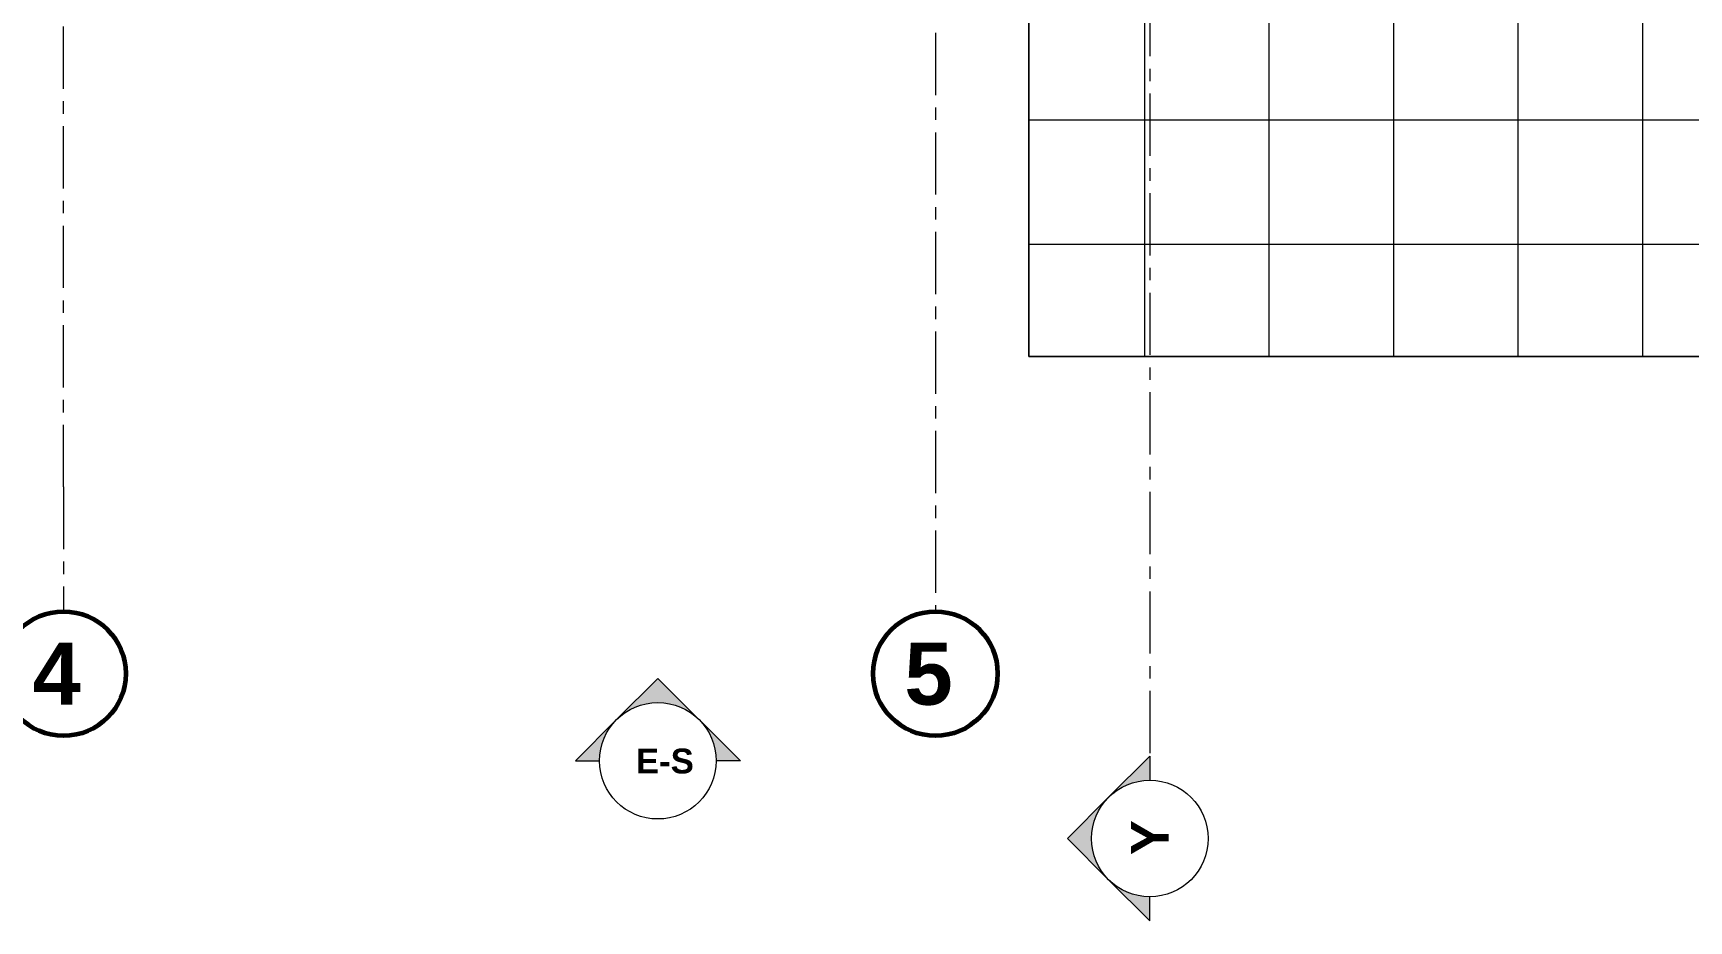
# Model space of a CAD drawing. Header units: inches. Extents: x -38 to 5698, y -33 to 92.
# Drawn here: x 400.08 to 413.37, y -0.44 to 6.7 of the extents above; entities that cross this region are included whole.
import ezdxf

# ---------------------------------------------------------------- set-up
doc = ezdxf.new("R2010")
doc.units = ezdxf.units.IN
doc.header["$MEASUREMENT"] = 0
doc.set_wipeout_variables(frame=1)
doc.linetypes.add('Punto & Raya', pattern=[0.65, 0.5, -0.075, 0, -0.075])
doc.linetypes.add('Wipeout_Contour', pattern=[1, 0, -1])
for name, color, linetype in [('02 _ ARQ _ ALB _ Ejes Generales', 7, 'Continuous'), ('08 _ STR _ EXT _ 07 Losa Aligerada', 7, 'Continuous'), ('Dibujo 2D - General', 7, 'Continuous'), ('Marcador - Alzados', 7, 'Continuous'), ('Marcador - Secciones', 251, 'Continuous')]:
    doc.layers.add(name, color=color, linetype=linetype)
doc.styles.add('Estilo_Generado_1', font='swisseb.ttf')

msp = doc.modelspace()

# ---------------------------------------------------------------- hatches: boundary and pattern name
at = {"layer": 'Marcador - Alzados', "linetype": 'Continuous', "lineweight": 13}
for points in [[(404.761, 1.181, -0.414214), (405.423, 1.181), (405.092, 1.512)], [(404.43, 0.85), (404.624, 0.85, -0.198912), (404.761, 1.181)], [(405.755, 0.85), (405.423, 1.181, -0.198912), (405.561, 0.85)]]:
    msp.add_hatch(color=7, dxfattribs=at).paths.add_polyline_path(points)
at = {"layer": 'Marcador - Secciones', "linetype": 'Continuous', "lineweight": 13}
for points in [[(409.042, 0.888), (408.711, 0.557, -0.198912), (409.042, 0.694)], [(408.711, -0.106, -0.414214), (408.711, 0.557), (408.38, 0.225)], [(409.042, -0.437), (409.042, -0.243, -0.198912), (408.711, -0.106)]]:
    msp.add_hatch(color=7, dxfattribs=at).paths.add_polyline_path(points)

# ---------------------------------------------------------------- linework, layer by layer
at = {"layer": '02 _ ARQ _ ALB _ Ejes Generales', "color": 251, "linetype": 'Punto & Raya', "lineweight": 13}
for p, q in [((407.32, 45.9), (407.32, 2.05)), ((400.32, 3.05), (400.32, 44.9)), ((400.32, 3.05), (400.32, 3.05)), ((400.32, 3.05), (400.32, 2.05))]:
    msp.add_line(p, q, dxfattribs=at)
at = {"layer": '02 _ ARQ _ ALB _ Ejes Generales', "color": 7, "linetype": 'Continuous', "lineweight": 60}
for centre in [(400.32, 1.55), (407.32, 1.55)]:
    msp.add_circle(centre, 0.5, dxfattribs=at)
at = {"layer": 'Marcador - Alzados', "color": 7, "linetype": 'Continuous', "lineweight": 13, "flags": 128}
msp.add_lwpolyline([(405.755, 0.85), (405.092, 1.512), (404.761, 1.181)], dxfattribs=at)
for points in [[(404.761, 1.181), (404.43, 0.85), (404.624, 0.85, -0.198912)], [(405.755, 0.85), (405.561, 0.85, 0.198912)]]:
    msp.add_lwpolyline(points, format="xyb", dxfattribs=at)
at = {"layer": 'Marcador - Alzados', "color": 7, "linetype": 'Continuous', "lineweight": 13}
msp.add_circle((405.092, 0.85), 0.468, dxfattribs=at)
at = {"layer": 'Marcador - Secciones', "color": 7, "linetype": 'Continuous', "lineweight": 13, "flags": 128}
for points in [[(408.711, 0.557), (409.042, 0.888), (409.042, 0.694, 0.198912)], [(408.711, -0.106), (409.042, -0.437), (409.042, -0.243, -0.198912)]]:
    msp.add_lwpolyline(points, format="xyb", dxfattribs=at)
msp.add_lwpolyline([(408.711, 0.557), (408.38, 0.225), (408.711, -0.106)], dxfattribs=at)
at = {"layer": 'Marcador - Secciones', "color": 7, "linetype": 'Continuous', "lineweight": 13}
msp.add_circle((409.042, 0.225), 0.468, dxfattribs=at)

# ---------------------------------------------------------------- texts
at = {"layer": '02 _ ARQ _ ALB _ Ejes Generales', "color": 7, "lineweight": 30, "char_height": 0.5, "attachment_point": 1, "style": 'Estilo_Generado_1'}
for s, insert in [('\\A1;{\\pql;\\pt0;\\fSwis721 Ex BT|b1|i0|c0|p34;4}', (400.071, 1.8)), ('\\A1;{\\pql;\\pt0;\\fSwis721 Ex BT|b1|i0|c0|p34;5}', (407.071, 1.8))]:
    msp.add_mtext(s, dxfattribs=dict(at, insert=insert))
at = {"layer": 'Marcador - Alzados', "color": 5, "lineweight": 35, "insert": (405.381, 0.745), "char_height": 0.2, "attachment_point": 9, "style": 'Estilo_Generado_1'}
msp.add_mtext('\\A1;{\\pqr;\\pt0;\\fSwis721 Ex BT|b1|i0|c0|p34;E-S}', dxfattribs=at)
at = {"layer": 'Marcador - Secciones', "color": 5, "lineweight": 25, "insert": (409.192, 0.372), "char_height": 0.3, "attachment_point": 9, "rotation": 90, "style": 'Estilo_Generado_1'}
msp.add_mtext('\\A1;{\\pqr;\\pt0;\\fSwis721 Ex BT|b1|i0|c0|p34;Y}', dxfattribs=at)

# ---------------------------------------------------------------- wipeouts: each hides what was drawn before it
at = {"color": 254, "linetype": 'Wipeout_Contour', "lineweight": 0, "ltscale": 13028.243335}
msp.add_wipeout([(413.57, 4.1), (408.07, 4.1), (408.07, 6.883), (413.57, 6.883)], dxfattribs=at).dxf.layer = 'Dibujo 2D - General'

# ---------------------------------------------------------------- next in the draw order: hatches: boundary and pattern name
at = {"layer": 'Dibujo 2D - General', "linetype": 'Continuous', "lineweight": 13}
h = msp.add_hatch(dxfattribs=at)
h.set_pattern_fill('CEMENTO_PULIDO_Y_BRUÑADO_FA', color=251, style=0, pattern_type=2)
h.set_pattern_definition([(0, (370, 6e-09), (0, 1), []), (90, (370, 6e-09), (-1, 0), [])])
h.paths.add_polyline_path([(413.57, 4.1), (408.07, 4.1), (408.07, 6.883), (413.57, 6.883)])

# ---------------------------------------------------------------- next in the draw order: linework, layer by layer
at = {"layer": '08 _ STR _ EXT _ 07 Losa Aligerada', "color": 254, "linetype": 'Continuous', "lineweight": 18, "flags": 128}
msp.add_lwpolyline([(397.171, 7.2), (407.07, 7.2), (407.07, 6.883), (408.07, 6.883), (408.07, 4.1), (413.57, 4.1), (413.57, 6.883), (414.57, 6.883), (414.57, 7.204), (421.57, 7.204), (421.57, 15.15), (421.57, 15.15), (421.57, 15.8), (421.57, 15.8), (421.57, 20.35), (416.67, 20.35), (416.67, 22.35), (416.67, 22.6), (416.67, 24.5), (416.67, 24.75), (416.67, 26.75), (421.57, 26.75), (421.57, 39.9)], dxfattribs=at)
at = {"layer": 'Dibujo 2D - General', "color": 251, "linetype": 'Continuous', "lineweight": 13, "flags": 128}
msp.add_lwpolyline([(413.57, 4.1), (408.07, 4.1), (408.07, 6.883), (413.57, 6.883)], close=True, dxfattribs=at)
at = {"layer": 'Marcador - Secciones', "color": 251, "linetype": 'Punto & Raya', "lineweight": 13}
msp.add_line((409.042, 46.211), (409.042, 0.888), dxfattribs=at)

doc.saveas('drawing.dxf')
